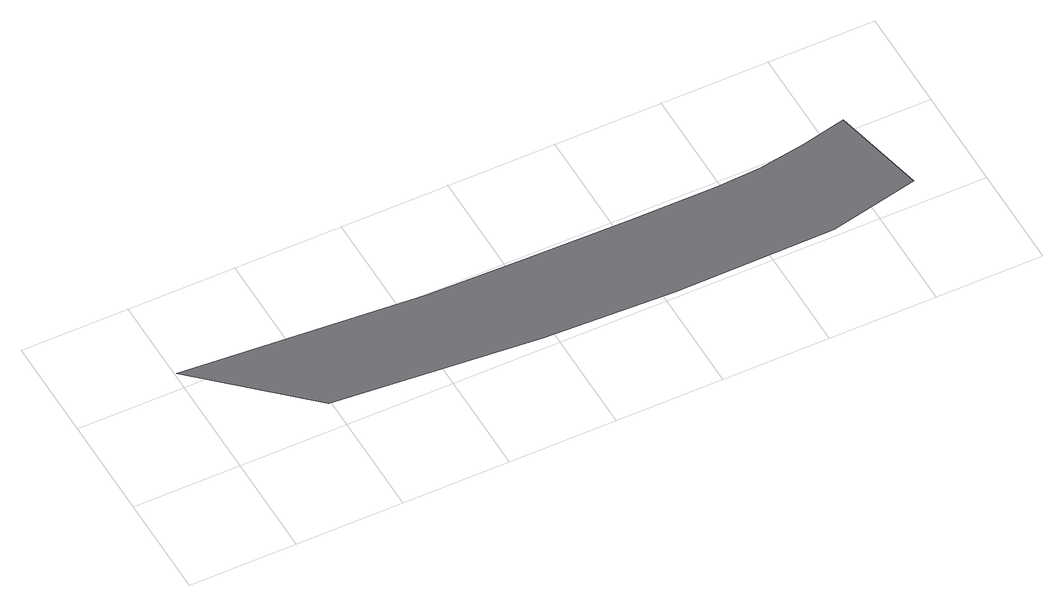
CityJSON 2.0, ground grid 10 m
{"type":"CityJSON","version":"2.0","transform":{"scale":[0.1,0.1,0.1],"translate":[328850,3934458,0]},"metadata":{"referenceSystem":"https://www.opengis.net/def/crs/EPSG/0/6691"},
"CityObjects":{
"road1":{"type":"Road","attributes":{"function":"2","RoadStructureAttribute.sectionType":"1"},"geometry":[{"type":"MultiSurface","lod":"1","boundaries":[[[0,1,2,3,4,5,6,7,8,9,10,11,12]]]}]}
},
"vertices":[
[625,113,0],[583,104,0],[539,97,0],[497,95,0],[416,95,0],[321,97,0],[227,99,0],[2,117,0],[98,28,0],[290,11,0],[411,6,0],[561,7,0],[645,25,0]
]}
